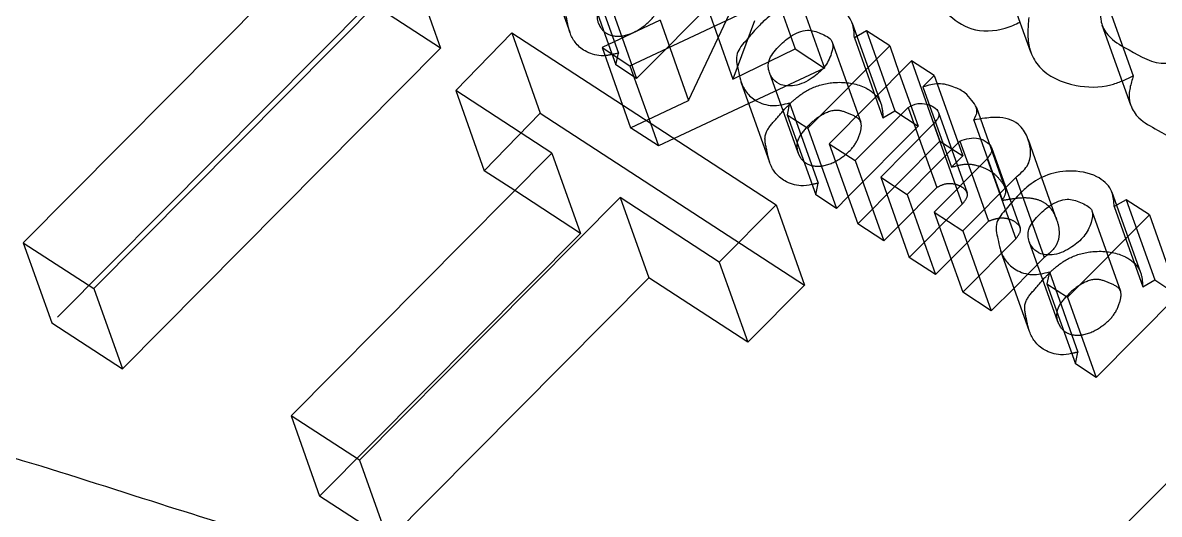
# Model space of a CAD drawing. Header units: millimetres. Extents: x -14.9 to 36.3, y -12.2 to 31.8.
# Drawn here: x 2.89 to 19.16, y 6.26 to 13.3 of the extents above; entities that cross this region are included whole.
import ezdxf

# ---------------------------------------------------------------- set-up
doc = ezdxf.new("R2010")
doc.units = ezdxf.units.MM
doc.linetypes.add('HIDDEN', pattern=[9.525, 6.35, -3.175])
doc.layers.get('0').update_dxf_attribs({"color": 253, "lineweight": 70, "true_color": 0x8faf8f})
doc.layers.add('Hidden', color=38, linetype='Continuous', lineweight=70, true_color=0x482605)

msp = doc.modelspace()

# ---------------------------------------------------------------- linework, layer by layer
at = {"color": 38, "lineweight": -3, "true_color": 0x482605}
for p, q in [((7.454, 14.734), (2.898, 10.145)), ((10.724, 13.155), (10.315, 14.303)), ((3.907, 9.489), (8.462, 14.077)), ((8.462, 14.077), (8.871, 12.929)), ((17.32, 12.874), (16.911, 14.022)), ((10.972, 13.839), (11.277, 12.985)), ((11.581, 12.68), (13.956, 13.795)), ((11.269, 13.646), (11.472, 13.077)), ((12.013, 13.331), (11.182, 12.94)), ((14.764, 13.288), (14.831, 13.101)), ((14.967, 13.18), (14.795, 13.081)), ((15.3, 12.964), (14.967, 13.18)), ((18.75, 12.114), (18.341, 13.262)), ((9.088, 12.324), (9.89, 13.148)), ((9.89, 13.148), (13.673, 10.685)), ((4.316, 8.34), (8.871, 12.929)), ((11.182, 12.94), (11.475, 12.116)), ((11.182, 12.94), (11.581, 12.68)), ((14.129, 11.785), (15.3, 12.964)), ((15.3, 12.964), (15.438, 12.575)), ((15.611, 12.749), (14.433, 11.563)), ((15.936, 12.538), (15.611, 12.749)), ((11.581, 12.68), (11.875, 11.856)), ((15.774, 12.375), (15.936, 12.538)), ((15.936, 12.538), (15.978, 12.419)), ((13.584, 11.293), (13.175, 12.442)), ((10.465, 11.427), (9.088, 12.324)), ((9.088, 12.324), (9.496, 11.175)), ((13.283, 12.138), (12.213, 11.636)), ((13.868, 12.147), (13.832, 11.978)), ((14.806, 11.32), (15.564, 12.083)), ((15.564, 12.083), (15.722, 11.637)), ((16.541, 12.08), (16.599, 11.917)), ((13.832, 11.978), (14.241, 10.829)), ((13.832, 11.978), (14.129, 11.785)), ((14.129, 11.785), (14.538, 10.636)), ((15.929, 11.845), (15.171, 11.082)), ((14.433, 11.563), (14.842, 10.414)), ((14.433, 11.563), (14.806, 11.32)), ((15.548, 10.837), (16.306, 11.6)), ((16.306, 11.6), (16.475, 11.125)), ((17.281, 11.623), (17.475, 11.078)), ((6.731, 7.666), (10.465, 11.427)), ((14.806, 11.32), (15.215, 10.171)), ((16.695, 11.347), (15.937, 10.583)), ((9.933, 10.891), (9.496, 11.175)), ((15.171, 11.082), (15.58, 9.933)), ((15.171, 11.082), (15.548, 10.837)), ((16.346, 10.317), (17.104, 11.08)), ((17.104, 11.08), (17.181, 10.863)), ((11.444, 10.79), (7.71, 7.029)), ((12.861, 9.867), (11.444, 10.79)), ((11.444, 10.79), (11.853, 9.641)), ((14.538, 10.636), (14.241, 10.829)), ((14.703, 10.802), (14.538, 10.636)), ((23.288, 10.755), (15.018, 2.425)), ((15.548, 10.837), (15.957, 9.688)), ((18.482, 10.868), (18.549, 10.681)), ((18.685, 10.76), (18.513, 10.661)), ((19.018, 10.544), (18.685, 10.76)), ((13.673, 10.685), (12.861, 9.867)), ((13.673, 10.685), (14.082, 9.537)), ((15.937, 10.583), (16.346, 9.435)), ((15.937, 10.583), (16.346, 10.317)), ((15.215, 10.171), (14.842, 10.414)), ((17.847, 9.365), (19.018, 10.544)), ((19.018, 10.544), (19.427, 9.395)), ((15.421, 10.379), (15.215, 10.171)), ((16.346, 10.317), (16.755, 9.168)), ((2.898, 10.145), (3.307, 8.996)), ((2.898, 10.145), (3.907, 9.489)), ((15.957, 9.688), (15.58, 9.933)), ((17.302, 8.873), (16.893, 10.022)), ((12.861, 9.867), (13.27, 8.719)), ((16.177, 9.91), (15.957, 9.688)), ((11.853, 9.641), (8.119, 5.88)), ((13.27, 8.719), (11.853, 9.641)), ((17.586, 9.727), (17.55, 9.558)), ((3.907, 9.489), (4.316, 8.34)), ((14.082, 9.537), (13.27, 8.719)), ((17.08, 9.495), (16.755, 9.168)), ((17.55, 9.558), (17.959, 8.409)), ((17.55, 9.558), (17.847, 9.365)), ((16.755, 9.168), (16.346, 9.435)), ((17.847, 9.365), (18.256, 8.216)), ((19.427, 9.395), (18.256, 8.216)), ((3.307, 8.996), (4.316, 8.34)), ((18.256, 8.216), (17.959, 8.409)), ((7.71, 7.029), (6.731, 7.666)), ((6.731, 7.666), (7.14, 6.517)), ((7.71, 7.029), (8.119, 5.88)), ((8.119, 5.88), (7.14, 6.517))]:
    msp.add_line(p, q, dxfattribs=at)
at = {"color": 38, "lineweight": -3, "true_color": 0x482605, "extrusion": (1.86161e-17, -5.22965e-17, -1)}
msp.add_ellipse((10.286, 10.858), major_axis=(21.197, 7.546), ratio=0.792624, dxfattribs=at)
at = {"color": 38, "lineweight": -3, "true_color": 0x482605}
for centre in [(10.49, 10.284), (10.695, 9.709)]:
    msp.add_ellipse(centre, major_axis=(-22.139, -7.881), ratio=0.792624, start_param=0.000003, end_param=3.141596, dxfattribs=at)
for points, knots in [([(15.839, 13.744), (15.851, 13.71), (15.914, 13.585), (16.14, 13.413), (16.441, 13.162), (16.878, 13.172), (17.099, 13.27), (17.167, 13.305)], [-0.7483213, -0.7483213, -0.7483213, -0.7483213, -0.694345, -0.5415976, -0.3456633, -0.1477438, -0.0559887, -0.0559887, -0.0559887, -0.0559887]), ([(18.378, 13.683), (18.343, 13.566), (18.298, 13.422), (18.332, 13.288), (18.341, 13.262)], [-1, -1, -1, -1, -0.8294069, -0.7880609, -0.7880609, -0.7880609, -0.7880609]), ([(14.764, 13.288), (14.76, 13.299), (14.722, 13.391), (14.537, 13.549), (14.179, 13.615), (13.808, 13.545), (13.565, 13.386), (13.392, 13.215), (13.252, 13.048), (13.074, 12.849), (13.128, 12.646), (13.152, 12.511), (13.171, 12.453), (13.175, 12.442)], [0.0665415, 0.0665415, 0.0665415, 0.0665415, 0.0784773, 0.1639188, 0.2763701, 0.3656588, 0.4445139, 0.4960714, 0.5606365, 0.6263343, 0.7002387, 0.7483414, 0.7596707, 0.7596707, 0.7596707, 0.7596707]), ([(13.579, 12.582), (13.56, 12.638), (13.551, 12.771), (13.7, 12.949), (13.873, 13.108), (14.115, 13.22), (14.25, 13.166), (14.312, 13.14)], [-0.408778, -0.408778, -0.408778, -0.408778, -0.3346556, -0.2454544, -0.1634473, -0.0737603, 0, 0, 0, 0]), ([(18.341, 13.262), (18.365, 13.195), (18.465, 13.045), (18.787, 12.878), (19.179, 12.634), (19.605, 12.813), (19.813, 12.874), (19.89, 12.897)], [-0.7880609, -0.7880609, -0.7880609, -0.7880609, -0.6791959, -0.5252558, -0.2686992, -0.0987799, 0, 0, 0, 0]), ([(11.223, 12.824), (11.205, 12.823), (11.103, 12.82), (10.938, 12.876), (10.793, 13.003), (10.741, 13.105), (10.724, 13.155)], [-0.9495867, -0.9495867, -0.9495867, -0.9495867, -0.9352132, -0.8681568, -0.8104471, -0.7596707, -0.7596707, -0.7596707, -0.7596707]), ([(14.477, 13.019), (14.494, 12.972), (14.468, 12.833), (14.377, 12.654), (14.187, 12.489), (13.957, 12.375), (13.78, 12.389), (13.719, 12.418), (13.718, 12.419)], [-0.9147896, -0.9147896, -0.9147896, -0.9147896, -0.8457419, -0.757842, -0.6759963, -0.5803762, -0.5012532, -0.5, -0.5, -0.5, -0.5]), ([(14.312, 13.14), (14.376, 13.113), (14.449, 13.082), (14.475, 13.026), (14.477, 13.019)], [-1, -1, -1, -1, -0.92419355, -0.91478956, -0.91478956, -0.91478956, -0.91478956]), ([(17.32, 12.874), (17.347, 12.797), (17.481, 12.567), (17.901, 12.371), (18.359, 12.363), (18.573, 12.439), (18.626, 12.461)], [-0.7472332, -0.7472332, -0.7472332, -0.7472332, -0.6230068, -0.349577, -0.1417418, -0.0713823, -0.0713823, -0.0713823, -0.0713823]), ([(13.718, 12.419), (13.674, 12.44), (13.621, 12.492), (13.588, 12.557), (13.579, 12.582)], [-0.5, -0.5, -0.5, -0.5, -0.44242452, -0.40877798, -0.40877798, -0.40877798, -0.40877798]), ([(13.175, 12.442), (13.192, 12.392), (13.244, 12.29), (13.389, 12.163), (13.614, 12.086), (13.784, 12.127), (13.868, 12.147)], [0.7596707, 0.7596707, 0.7596707, 0.7596707, 0.8104471, 0.8681568, 0.9352132, 1, 1, 1, 1]), ([(16.541, 12.08), (16.528, 12.116), (16.472, 12.193), (16.379, 12.301), (16.212, 12.383), (16.005, 12.442), (15.85, 12.397), (15.774, 12.375)], [0.1842442, 0.1842442, 0.1842442, 0.1842442, 0.3034221, 0.4514673, 0.6154604, 0.8132676, 1, 1, 1, 1]), ([(15.564, 12.083), (15.609, 12.106), (15.695, 12.148), (15.83, 12.134), (15.934, 12.094), (15.989, 12.038), (16, 12.008)], [0, 0, 0, 0, 0.2003228, 0.3771716, 0.5467176, 0.7166491, 0.7166491, 0.7166491, 0.7166491]), ([(16.505, 11.9), (16.527, 11.944), (16.558, 12.006), (16.547, 12.063), (16.541, 12.08)], [0, 0, 0, 0, 0.1292546, 0.1842442, 0.1842442, 0.1842442, 0.1842442]), ([(18.75, 12.114), (18.774, 12.046), (18.874, 11.896), (19.196, 11.729), (19.588, 11.485), (19.969, 11.645), (20.136, 11.699), (20.17, 11.709)], [-0.7880609, -0.7880609, -0.7880609, -0.7880609, -0.6791959, -0.5252558, -0.2686992, -0.0987799, -0.0554293, -0.0554293, -0.0554293, -0.0554293]), ([(16, 12.008), (16.003, 11.999), (16.014, 11.947), (15.968, 11.892), (15.929, 11.845)], [0.7166491, 0.7166491, 0.7166491, 0.7166491, 0.7625145, 1, 1, 1, 1]), ([(17.281, 11.622), (17.28, 11.626), (17.254, 11.698), (17.196, 11.809), (17.044, 11.909), (16.867, 11.947), (16.682, 11.933), (16.557, 11.91), (16.505, 11.9)], [0.4118332, 0.4118332, 0.4118332, 0.4118332, 0.420333, 0.5767397, 0.6767801, 0.7798962, 0.9064138, 1, 1, 1, 1]), ([(16.306, 11.6), (16.349, 11.616), (16.437, 11.648), (16.582, 11.645), (16.692, 11.595), (16.749, 11.535), (16.759, 11.507)], [0, 0, 0, 0, 0.1819186, 0.3699905, 0.5733817, 0.7279598, 0.7279598, 0.7279598, 0.7279598]), ([(17.104, 11.08), (17.166, 11.131), (17.29, 11.233), (17.33, 11.442), (17.302, 11.564), (17.281, 11.622)], [0, 0, 0, 0, 0.1387658, 0.2776815, 0.4118332, 0.4118332, 0.4118332, 0.4118332]), ([(16.759, 11.507), (16.761, 11.501), (16.773, 11.451), (16.731, 11.395), (16.695, 11.347)], [0.7279598, 0.7279598, 0.7279598, 0.7279598, 0.7618959, 1, 1, 1, 1]), ([(14.187, 10.978), (14.134, 10.967), (13.995, 10.947), (13.798, 11.014), (13.653, 11.141), (13.601, 11.243), (13.584, 11.293)], [-0.9768141, -0.9768141, -0.9768141, -0.9768141, -0.9352132, -0.8681568, -0.8104471, -0.7596707, -0.7596707, -0.7596707, -0.7596707]), ([(15.797, 1.918), (16.205, 2.355), (17.345, 3.573), (19.402, 5.592), (21.821, 7.94), (23.543, 9.761), (24.531, 10.8), (24.878, 11.056), (24.955, 11.241), (24.944, 11.305), (24.936, 11.326)], [-1, -1, -1, -1, -0.9248889, -0.7901979, -0.6407909, -0.505107, -0.4756768, -0.4604342, -0.4537461, -0.4502456, -0.4502456, -0.4502456, -0.4502456]), ([(18.482, 10.868), (18.478, 10.879), (18.44, 10.971), (18.255, 11.129), (17.897, 11.195), (17.526, 11.125), (17.284, 10.966), (17.11, 10.795), (16.97, 10.628), (16.792, 10.429), (16.846, 10.226), (16.87, 10.091), (16.889, 10.033), (16.893, 10.022)], [0.0665415, 0.0665415, 0.0665415, 0.0665415, 0.0784773, 0.1639188, 0.2763701, 0.3656588, 0.4445139, 0.4960714, 0.5606365, 0.6263343, 0.7002387, 0.7483414, 0.7596707, 0.7596707, 0.7596707, 0.7596707]), ([(17.297, 10.162), (17.278, 10.218), (17.269, 10.351), (17.418, 10.529), (17.591, 10.688), (17.833, 10.8), (17.968, 10.746), (18.03, 10.72)], [-0.408778, -0.408778, -0.408778, -0.408778, -0.3346556, -0.2454544, -0.1634473, -0.0737603, 0, 0, 0, 0]), ([(18.195, 10.599), (18.212, 10.552), (18.186, 10.413), (18.095, 10.233), (17.905, 10.069), (17.675, 9.955), (17.498, 9.969), (17.437, 9.998), (17.436, 9.999)], [-0.9147896, -0.9147896, -0.9147896, -0.9147896, -0.8457419, -0.757842, -0.6759963, -0.5803762, -0.5012532, -0.5, -0.5, -0.5, -0.5]), ([(18.03, 10.72), (18.094, 10.693), (18.167, 10.662), (18.193, 10.606), (18.195, 10.599)], [-1, -1, -1, -1, -0.92419355, -0.91478956, -0.91478956, -0.91478956, -0.91478956]), ([(-5.055, 10.405), (-4.801, 10.059), (-4.327, 9.411), (-3.179, 8.65), (-2.091, 7.853), (-0.902, 7.245), (0.202, 6.893), (1.2, 6.54), (2.534, 6.136), (3.972, 5.657), (5.546, 5.245), (6.902, 4.866), (8.166, 4.304), (9.345, 3.821), (10.289, 3.195), (11.282, 2.59), (12.071, 1.896), (12.446, 1.328), (12.57, 1.141)], [-1, -1, -1, -1, -0.931749, -0.872244, -0.79304, -0.72546, -0.676128, -0.628546, -0.573744, -0.478555, -0.412521, -0.345152, -0.280515, -0.210854, -0.161043, -0.109447, -0.036053, 0, 0, 0, 0]), ([(16.206, 0.77), (16.614, 1.206), (17.754, 2.424), (19.811, 4.443), (22.23, 6.791), (23.951, 8.612), (24.94, 9.651), (25.287, 9.908), (25.364, 10.092), (25.353, 10.156), (25.345, 10.177)], [-1, -1, -1, -1, -0.9248889, -0.7901979, -0.6407909, -0.505107, -0.4756768, -0.4604342, -0.4537461, -0.4502456, -0.4502456, -0.4502456, -0.4502456]), ([(17.436, 9.999), (17.392, 10.02), (17.339, 10.072), (17.306, 10.137), (17.297, 10.162)], [-0.5, -0.5, -0.5, -0.5, -0.44242452, -0.40877798, -0.40877798, -0.40877798, -0.40877798]), ([(16.893, 10.022), (16.91, 9.972), (16.962, 9.87), (17.107, 9.743), (17.332, 9.666), (17.503, 9.707), (17.586, 9.727)], [0.7596707, 0.7596707, 0.7596707, 0.7596707, 0.8104471, 0.8681568, 0.9352132, 1, 1, 1, 1]), ([(17.905, 8.558), (17.852, 8.547), (17.713, 8.527), (17.516, 8.594), (17.371, 8.721), (17.319, 8.823), (17.302, 8.873)], [-0.9768141, -0.9768141, -0.9768141, -0.9768141, -0.9352132, -0.8681568, -0.8104471, -0.7596707, -0.7596707, -0.7596707, -0.7596707]), ([(9.799, -1.651), (9.599, -1.393), (9.207, -0.887), (8.411, -0.231), (7.605, 0.414), (6.538, 0.918), (5.43, 1.448), (4.229, 1.96), (2.841, 2.325), (1.593, 2.754), (0.337, 3.174), (-1.135, 3.593), (-2.664, 4.057), (-4.087, 4.708), (-5.09, 5.269), (-5.922, 5.785), (-6.522, 6.224), (-7.065, 6.662), (-7.478, 7.117), (-7.738, 7.454), (-7.846, 7.593)], [-1, -1, -1, -1, -0.948041, -0.897887, -0.840722, -0.789418, -0.725168, -0.659757, -0.59991, -0.523538, -0.470777, -0.410686, -0.30706, -0.244513, -0.181877, -0.135602, -0.097102, -0.068102, -0.028147, 0, 0, 0, 0]), ([(-9.085, 7.458), (-9.052, 7.365), (-8.887, 7.19), (-8.695, 6.898), (-8.373, 6.516), (-7.907, 6.085), (-7.296, 5.481), (-6.223, 4.76), (-4.745, 3.949), (-2.893, 3.31), (-1.42, 2.637), (-0.031, 2.241), (1.171, 1.889), (2.265, 1.588), (2.951, 1.418), (3.21, 1.353)], [0.0202453, 0.0202453, 0.0202453, 0.0202453, 0.0436179, 0.0696377, 0.1024585, 0.1558334, 0.2114906, 0.2943154, 0.4345639, 0.5680977, 0.6936339, 0.771902, 0.8586121, 0.9466445, 1, 1, 1, 1]), ([(13.632, 1.423), (13.566, 1.607), (13.255, 2.044), (12.635, 2.648), (11.833, 3.319), (10.959, 3.927), (9.951, 4.567), (8.548, 5.258), (6.763, 5.812), (4.749, 6.43), (3.071, 6.983), (1.948, 7.293), (1.543, 7.405)], [0.0318404, 0.0318404, 0.0318404, 0.0318404, 0.0777806, 0.1523713, 0.2274198, 0.3092785, 0.3846419, 0.4857622, 0.6387214, 0.7644524, 0.9149474, 1, 1, 1, 1])]:
    msp.add_open_spline(points, degree=3, knots=knots, dxfattribs=at)
for points in [[(14.795, 13.081), (14.791, 13.152), (14.787, 13.223), (14.764, 13.288)], [(18.513, 10.661), (18.509, 10.732), (18.505, 10.803), (18.482, 10.868)]]:
    msp.add_open_spline(points, degree=3, dxfattribs=at)
at = {"layer": 'Hidden', "linetype": 'HIDDEN', "lineweight": -3}
for p, q in [((11.008, 14.009), (11.417, 12.86)), ((13.537, 14.068), (13.946, 12.919)), ((12.849, 13.676), (11.678, 12.497)), ((18.378, 13.683), (18.787, 12.534)), ((7.863, 13.585), (3.307, 8.996)), ((8.871, 12.929), (7.863, 13.585)), ((12.422, 12.182), (13.057, 13.524)), ((12.648, 13.635), (13.057, 12.487)), ((14.033, 13.581), (14.365, 12.646)), ((12.013, 13.331), (12.422, 12.182)), ((13.365, 13.324), (13.057, 12.487)), ((14.967, 13.18), (15.376, 12.031)), ((9.89, 13.148), (10.299, 11.999)), ((11.472, 13.077), (11.678, 12.497)), ((14.477, 13.019), (14.886, 11.871)), ((14.795, 13.081), (15.204, 11.932)), ((14.831, 13.101), (15.173, 12.139)), ((11.277, 12.985), (11.381, 12.691)), ((11.381, 12.691), (11.417, 12.86)), ((13.057, 12.487), (13.946, 12.919)), ((13.946, 12.919), (14.365, 12.646)), ((11.678, 12.497), (11.381, 12.691)), ((15.611, 12.749), (16.02, 11.6)), ((14.365, 12.646), (13.283, 12.138)), ((13.988, 11.434), (13.579, 12.582)), ((15.438, 12.575), (15.709, 11.815)), ((15.774, 12.375), (16.183, 11.226)), ((15.978, 12.419), (16.345, 11.389)), ((11.475, 12.116), (11.591, 11.792)), ((11.591, 11.792), (12.422, 12.182)), ((13.868, 12.147), (14.277, 10.998)), ((9.496, 11.175), (10.299, 11.999)), ((10.299, 11.999), (14.082, 9.537)), ((15.204, 11.932), (15.376, 12.031)), ((15.376, 12.031), (15.709, 11.815)), ((16, 12.008), (16.409, 10.859)), ((16.505, 11.9), (16.913, 10.751)), ((16.599, 11.917), (16.95, 10.931)), ((11.99, 11.532), (11.591, 11.792)), ((11.875, 11.856), (11.99, 11.532)), ((15.709, 11.815), (14.703, 10.802)), ((15.929, 11.845), (16.338, 10.697)), ((12.213, 11.636), (11.99, 11.532)), ((14.842, 10.414), (16.02, 11.6)), ((15.722, 11.637), (15.973, 10.934)), ((16.02, 11.6), (16.345, 11.389)), ((10.465, 11.427), (10.874, 10.278)), ((16.345, 11.389), (16.183, 11.226)), ((16.759, 11.507), (17.168, 10.359)), ((16.695, 11.347), (17.104, 10.198)), ((16.475, 11.125), (16.715, 10.451)), ((17.475, 11.078), (17.69, 10.474)), ((14.241, 10.829), (14.277, 10.998)), ((15.973, 10.934), (15.421, 10.379)), ((10.874, 10.278), (9.933, 10.891)), ((17.181, 10.863), (17.513, 9.931)), ((18.685, 10.76), (19.094, 9.611)), ((15.58, 9.933), (16.338, 10.697)), ((18.195, 10.599), (18.604, 9.451)), ((18.513, 10.661), (18.922, 9.512)), ((18.549, 10.681), (18.891, 9.719)), ((16.715, 10.451), (16.177, 9.91)), ((7.14, 6.517), (10.874, 10.278)), ((16.346, 9.435), (17.104, 10.198)), ((17.706, 9.014), (17.297, 10.162)), ((17.513, 9.931), (17.08, 9.495)), ((17.586, 9.727), (17.995, 8.578)), ((18.922, 9.512), (19.094, 9.611)), ((19.094, 9.611), (19.427, 9.395)), ((17.959, 8.409), (17.995, 8.578))]:
    msp.add_line(p, q, dxfattribs=at)
for centre in [(10.695, 9.709), (10.49, 10.284)]:
    msp.add_ellipse(centre, major_axis=(-22.139, -7.881), ratio=0.792624, start_param=3.141596, end_param=6.283188, dxfattribs=at)
for points, knots in [([(10.724, 13.155), (10.72, 13.166), (10.701, 13.224), (10.677, 13.359), (10.623, 13.562), (10.801, 13.761), (10.941, 13.928), (11.114, 14.099), (11.357, 14.258), (11.728, 14.328), (12.086, 14.262), (12.271, 14.104), (12.309, 14.012), (12.313, 14)], [-0.7596707, -0.7596707, -0.7596707, -0.7596707, -0.7483414, -0.7002387, -0.6263343, -0.5606365, -0.4960714, -0.4445139, -0.3656588, -0.2763701, -0.1639188, -0.0784773, -0.0665415, -0.0665415, -0.0665415, -0.0665415]), ([(11.861, 13.853), (11.799, 13.878), (11.664, 13.933), (11.422, 13.821), (11.249, 13.662), (11.1, 13.483), (11.109, 13.35), (11.128, 13.295)], [0, 0, 0, 0, 0.0737603, 0.1634473, 0.2454544, 0.3346556, 0.4087733, 0.4087733, 0.4087733, 0.4087733]), ([(11.267, 13.132), (11.268, 13.131), (11.329, 13.102), (11.506, 13.088), (11.735, 13.202), (11.926, 13.366), (12.017, 13.546), (12.043, 13.685), (12.026, 13.732)], [0.5, 0.5, 0.5, 0.5, 0.5012532, 0.5803762, 0.6759963, 0.757842, 0.8457419, 0.9147896, 0.9147896, 0.9147896, 0.9147896]), ([(17.29, 13.371), (17.278, 13.22), (17.265, 13.049), (17.314, 12.891), (17.32, 12.874)], [-1, -1, -1, -1, -0.7760333, -0.7472332, -0.7472332, -0.7472332, -0.7472332]), ([(11.128, 13.295), (11.137, 13.27), (11.17, 13.205), (11.223, 13.153), (11.267, 13.132)], [0.40877331, 0.40877331, 0.40877331, 0.40877331, 0.44242452, 0.5, 0.5, 0.5, 0.5]), ([(18.787, 12.534), (18.752, 12.418), (18.707, 12.273), (18.741, 12.139), (18.75, 12.114)], [-1, -1, -1, -1, -0.8294069, -0.7880609, -0.7880609, -0.7880609, -0.7880609]), ([(13.584, 11.293), (13.58, 11.304), (13.561, 11.363), (13.537, 11.497), (13.483, 11.701), (13.661, 11.9), (13.801, 12.066), (13.974, 12.237), (14.217, 12.396), (14.588, 12.466), (14.946, 12.4), (15.131, 12.242), (15.169, 12.15), (15.173, 12.139)], [-0.7596707, -0.7596707, -0.7596707, -0.7596707, -0.7483414, -0.7002387, -0.6263343, -0.5606365, -0.4960714, -0.4445139, -0.3656588, -0.2763701, -0.1639188, -0.0784773, -0.0665415, -0.0665415, -0.0665415, -0.0665415]), ([(14.721, 11.991), (14.659, 12.017), (14.524, 12.071), (14.282, 11.959), (14.109, 11.801), (13.96, 11.622), (13.969, 11.489), (13.988, 11.434)], [0, 0, 0, 0, 0.0737603, 0.1634473, 0.2454544, 0.3346556, 0.4087733, 0.4087733, 0.4087733, 0.4087733]), ([(14.886, 11.871), (14.884, 11.877), (14.858, 11.933), (14.785, 11.964), (14.721, 11.991)], [0.91478956, 0.91478956, 0.91478956, 0.91478956, 0.92419355, 1, 1, 1, 1]), ([(14.127, 11.27), (14.128, 11.27), (14.189, 11.24), (14.366, 11.227), (14.596, 11.34), (14.786, 11.505), (14.877, 11.685), (14.903, 11.823), (14.886, 11.871)], [0.5, 0.5, 0.5, 0.5, 0.5012532, 0.5803762, 0.6759963, 0.757842, 0.8457419, 0.9147896, 0.9147896, 0.9147896, 0.9147896]), ([(13.988, 11.434), (13.997, 11.408), (14.03, 11.343), (14.083, 11.291), (14.127, 11.27)], [0.40877331, 0.40877331, 0.40877331, 0.40877331, 0.44242452, 0.5, 0.5, 0.5, 0.5]), ([(16.183, 11.226), (16.259, 11.248), (16.414, 11.293), (16.621, 11.234), (16.788, 11.152), (16.881, 11.044), (16.937, 10.968), (16.95, 10.931)], [-1, -1, -1, -1, -0.8132676, -0.6154604, -0.4514673, -0.3034221, -0.1842442, -0.1842442, -0.1842442, -0.1842442]), ([(16.409, 10.859), (16.398, 10.889), (16.343, 10.945), (16.238, 10.985), (16.104, 10.999), (16.018, 10.957), (15.973, 10.934)], [-0.7166491, -0.7166491, -0.7166491, -0.7166491, -0.5467176, -0.3771716, -0.2003228, 0, 0, 0, 0]), ([(16.95, 10.931), (16.956, 10.915), (16.967, 10.857), (16.936, 10.795), (16.913, 10.751)], [-0.1842442, -0.1842442, -0.1842442, -0.1842442, -0.1292546, 0, 0, 0, 0]), ([(16.338, 10.697), (16.376, 10.743), (16.423, 10.798), (16.412, 10.85), (16.409, 10.859)], [-1, -1, -1, -1, -0.7625145, -0.7166491, -0.7166491, -0.7166491, -0.7166491]), ([(16.913, 10.751), (16.966, 10.761), (17.091, 10.784), (17.276, 10.798), (17.453, 10.76), (17.605, 10.66), (17.663, 10.549), (17.689, 10.477), (17.69, 10.474)], [-1, -1, -1, -1, -0.9064138, -0.7798962, -0.6767801, -0.5767397, -0.420333, -0.4118332, -0.4118332, -0.4118332, -0.4118332]), ([(17.168, 10.359), (17.158, 10.387), (17.101, 10.446), (16.991, 10.496), (16.846, 10.499), (16.758, 10.467), (16.715, 10.451)], [-0.7279598, -0.7279598, -0.7279598, -0.7279598, -0.5733817, -0.3699905, -0.1819186, 0, 0, 0, 0]), ([(17.69, 10.474), (17.711, 10.415), (17.739, 10.293), (17.699, 10.084), (17.575, 9.982), (17.513, 9.931)], [-0.4118332, -0.4118332, -0.4118332, -0.4118332, -0.2776815, -0.1387658, 0, 0, 0, 0]), ([(17.104, 10.198), (17.14, 10.247), (17.182, 10.302), (17.17, 10.353), (17.168, 10.359)], [-1, -1, -1, -1, -0.7618959, -0.7279598, -0.7279598, -0.7279598, -0.7279598]), ([(17.302, 8.873), (17.298, 8.884), (17.279, 8.943), (17.255, 9.077), (17.201, 9.281), (17.379, 9.48), (17.519, 9.646), (17.692, 9.817), (17.935, 9.976), (18.306, 10.046), (18.664, 9.98), (18.849, 9.822), (18.887, 9.73), (18.891, 9.719)], [-0.7596707, -0.7596707, -0.7596707, -0.7596707, -0.7483414, -0.7002387, -0.6263343, -0.5606365, -0.4960714, -0.4445139, -0.3656588, -0.2763701, -0.1639188, -0.0784773, -0.0665415, -0.0665415, -0.0665415, -0.0665415]), ([(18.439, 9.571), (18.377, 9.597), (18.242, 9.651), (18, 9.539), (17.827, 9.381), (17.678, 9.202), (17.687, 9.069), (17.706, 9.014)], [0, 0, 0, 0, 0.0737603, 0.1634473, 0.2454544, 0.3346556, 0.4087733, 0.4087733, 0.4087733, 0.4087733]), ([(17.845, 8.85), (17.846, 8.85), (17.907, 8.82), (18.084, 8.807), (18.314, 8.92), (18.504, 9.085), (18.595, 9.265), (18.621, 9.403), (18.604, 9.451)], [0.5, 0.5, 0.5, 0.5, 0.5012532, 0.5803762, 0.6759963, 0.757842, 0.8457419, 0.9147896, 0.9147896, 0.9147896, 0.9147896]), ([(18.604, 9.451), (18.602, 9.457), (18.576, 9.513), (18.503, 9.544), (18.439, 9.571)], [0.91478956, 0.91478956, 0.91478956, 0.91478956, 0.92419355, 1, 1, 1, 1]), ([(17.706, 9.014), (17.715, 8.988), (17.748, 8.923), (17.801, 8.871), (17.845, 8.85)], [0.40877331, 0.40877331, 0.40877331, 0.40877331, 0.44242452, 0.5, 0.5, 0.5, 0.5]), ([(-7.437, 6.444), (-7.33, 6.305), (-7.069, 5.969), (-6.656, 5.513), (-6.113, 5.076), (-5.513, 4.637), (-4.681, 4.12), (-3.678, 3.559), (-2.255, 2.908), (-0.726, 2.445), (0.746, 2.026), (2.002, 1.605), (3.25, 1.176), (4.638, 0.811), (5.839, 0.299), (6.947, -0.231), (8.014, -0.735), (8.82, -1.38), (9.616, -2.036), (10.008, -2.542), (10.208, -2.799)], [0, 0, 0, 0, 0.028147, 0.068102, 0.097102, 0.135602, 0.181877, 0.244513, 0.30706, 0.410686, 0.470777, 0.523538, 0.59991, 0.659757, 0.725168, 0.789418, 0.840722, 0.897887, 0.948041, 1, 1, 1, 1])]:
    msp.add_open_spline(points, degree=3, knots=knots, dxfattribs=at)
for points in [[(11.417, 12.86), (11.352, 12.844), (11.287, 12.829), (11.223, 12.824)], [(18.626, 12.461), (18.68, 12.484), (18.734, 12.509), (18.787, 12.534)], [(15.173, 12.139), (15.196, 12.075), (15.2, 12.003), (15.204, 11.932)], [(14.277, 10.998), (14.247, 10.991), (14.217, 10.984), (14.187, 10.978)], [(18.891, 9.719), (18.914, 9.655), (18.918, 9.583), (18.922, 9.512)], [(17.995, 8.578), (17.965, 8.571), (17.935, 8.564), (17.905, 8.558)]]:
    msp.add_open_spline(points, degree=3, dxfattribs=at)

doc.saveas('drawing.dxf')
